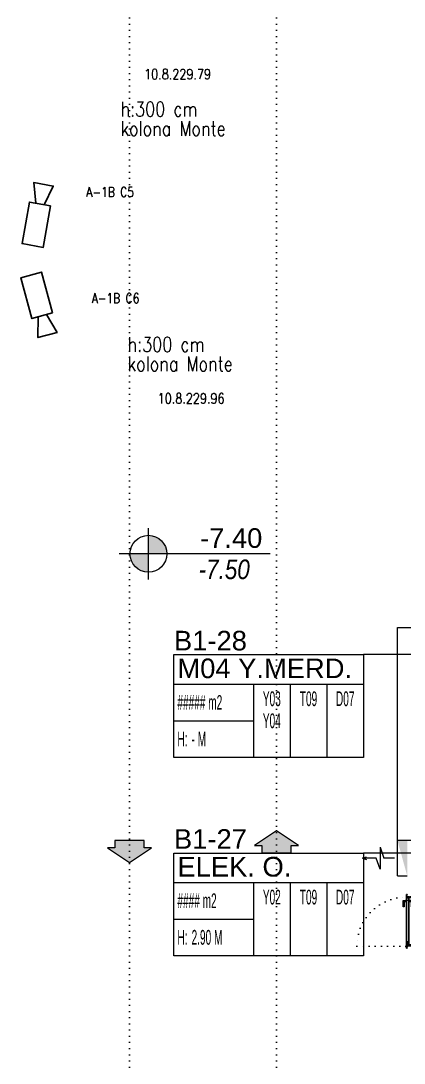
# Model space of a CAD drawing. Header units: metres. Extents: x -13933 to 152404, y -7861 to 21912.
# Drawn here: x 63650 to 64434, y 1591 to 3718 of the extents above; entities that cross this region are included whole.
import ezdxf
from ezdxf.enums import TextEntityAlignment as Align

# ---------------------------------------------------------------- set-up
doc = ezdxf.new("R2010")
doc.units = ezdxf.units.M
doc.header["$LTSCALE"] = 100
doc.header["$MEASUREMENT"] = 0
doc.linetypes.add('DOT2', pattern=[0.125, 0, -0.125])
doc.linetypes.add('HIDDEN', pattern=[0.375, 0.25, -0.125])
doc.layers.get('0').update_dxf_attribs({"color": 9, "lineweight": 9})
for name, color, linetype, lineweight in [('01', 9, 'Continuous', 9), ('06B', 9, 'Continuous', 9), ('06D', 9, 'Continuous', 9), ('10', 9, 'Continuous', 9), ('20', 9, 'DOT2', 9), ('21', 9, 'Continuous', 9), ('21_mahal200', 9, 'Continuous', 9), ('32-ekipman', 9, 'Continuous', 9), ('E-DAHİLİ KAMERA', 7, 'Continuous', 30), ('E-YAZI', 7, 'Continuous', 30)]:
    doc.layers.add(name, color=color, linetype=linetype, lineweight=lineweight)
doc.styles.add('Arial', font='arial.ttf', dxfattribs={"height": 2.5})
doc.styles.add('E-YAZI', font='txttw.shx')
doc.styles.add('MuuM_TEXT-ITALIC', font='ARIALNI.TTF')
doc.styles.add('MuuM_TEXT-STANDART', font='ARIALN.TTF')
doc.dimstyles.new('MuuM_DIM200', dxfattribs={"dimscale": 20, "dimtxt": 2, "dimasz": 1, "dimexe": 1, "dimexo": 1, "dimgap": 1, "dimtad": 1, "dimdec": 1, "dimrnd": 0.5, "dimdsep": 46, "dimtxsty": 'MuuM_TEXT-STANDART', "dimblk": 'ARCHTICK', "dimcen": 0, "dimdle": 0.15, "dimclrd": 256, "dimclre": 256, "dimclrt": 256, "dimadec": 0, "dimazin": 0, "dimtfac": 5, "dimtdec": 1, "dimtix": 1, "dimtmove": 2, "dimatfit": 3, "dimldrblk": 'DOT', "dimfxl": 3, "dimfxlon": 1, "dimtolj": 1, "dimlwd": -1, "dimlwe": -1, "dimarcsym": 0})

# ---------------------------------------------------------------- blocks, each defined once
blk = doc.blocks.new('100_DAHİLİ KAMERA')
at = {"layer": 'E-DAHİLİ KAMERA', "color": 4}
blk.add_lwpolyline([(4.31, -1.1), (4.31, 1.1), (0, 1.1), (0, -1.1)], close=True, dxfattribs=at)
blk.add_lwpolyline([(4.31, 0.44), (6.35, 1.02), (6.35, -1.02), (4.31, -0.44)], dxfattribs=at)
blk = doc.blocks.new('1.bod.mimari.elk')
at = {"layer": '01'}
blk.add_lwpolyline([(8420, -6585), (8420, -6500), (8420, -6460), (8420, -6150), (9220, -6150), (9220, -6190), (8470, -6190), (8470, -6460), (9015, -6460), (9015, -6545), (9220, -6545), (9220, -6585), (8975, -6585), (8975, -6500), (8470, -6500)], dxfattribs=at)
blk = doc.blocks.new('0_elevationtarget-p-bk')
h = blk.add_hatch(color=250)
h.paths.add_polyline_path([(1.88, 0, 0.414214), (0, 1.88), (0, 0)])
h.paths.add_polyline_path([(0, 0), (-1.88, 0, 0.414214), (0, -1.88)])
blk.add_line((0, -2.62), (0, 2.62))
blk.add_lwpolyline([(12.45, 0), (-3, 0)])
blk.add_circle((0, 0), 1.88)
at = {"style": 'Arial'}
blk.add_attdef('BITMISKOT', text='', height=2, dxfattribs=at).set_placement((4.5, 0), align=Align.BOTTOM_LEFT)
at = {"style": 'MuuM_TEXT-ITALIC'}
blk.add_attdef('FINISHINGFLOORLEVEL', text='', height=2, dxfattribs=at).set_placement((4.5, -0.59), align=Align.TOP_LEFT)
blk = doc.blocks.new('gr-p-barel kilitli kapı kolu')
at = {"flags": 128}
for points in [[(-0.9, 0.8), (-0.9, 4.9), (-11.7, 4.9), (-11.7, 6.7), (0.9, 6.7), (0.9, 0.8)], [(-0.8, 5), (0.8, 6.6)]]:
    blk.add_lwpolyline(points, dxfattribs=at)
blk.add_lwpolyline([(-2.75, 0), (-2.75, 0.7), (2.75, 0.7), (2.75, 0)])
blk.add_lwpolyline([(-1.3, 0.7), (1.3, 0.7), (1.3, 0.8), (-1.3, 0.8)], close=True)
blk = doc.blocks.new('prf-scr2')
at = {"linetype": 'DOT2', "ltscale": 10}
blk.add_line((0, 0.2), (0, -1.1), dxfattribs=at)
for p, q in [((-0.1, -0.2), (0.1, -0.3)), ((0.1, -0.2), (-0.1, -0.2)), ((0.1, -0.3), (-0.1, -0.3)), ((-0.1, -0.3), (0.1, -0.4)), ((0.1, -0.4), (-0.1, -0.4)), ((0.1, -0.5), (-0.1, -0.4)), ((-0.1, -0.4), (0.1, -0.4)), ((0.1, -0.6), (-0.1, -0.5)), ((-0.1, -0.5), (0.1, -0.5)), ((-0.1, -0.6), (0.1, -0.7)), ((0.1, -0.6), (-0.1, -0.6)), ((-0.1, -0.6), (0.1, -0.6)), ((-0.1, -0.7), (0.1, -0.8)), ((0.1, -0.7), (-0.1, -0.7)), ((-0.1, -0.8), (0.1, -0.8)), ((0.1, -0.8), (-0.1, -0.8)), ((0.1, -0.2), (0, -0.1)), ((0, -0.2), (0.1, -0.2))]:
    blk.add_line(p, q)
blk.add_lwpolyline([(0.2, 0), (-0.2, 0), (-0.2, 0), (-0.1, -0.1), (0.1, -0.1), (0.2, 0), (0.2, 0)], close=True)
for points in [[(0.2, 0), (-0.2, 0)], [(-0.1, -0.1), (-0.1, -0.2), (-0.1, -0.2), (-0.1, -0.2), (-0.1, -0.2), (-0.1, -0.3), (-0.1, -0.3), (-0.1, -0.3), (-0.1, -0.3), (-0.1, -0.4), (-0.1, -0.4), (-0.1, -0.4), (-0.1, -0.4), (-0.1, -0.4), (-0.1, -0.5), (-0.1, -0.5), (-0.1, -0.5), (-0.1, -0.5), (-0.1, -0.5), (-0.1, -0.5), (-0.1, -0.6), (-0.1, -0.6), (-0.1, -0.6), (-0.1, -0.6), (-0.1, -0.6), (-0.1, -0.7), (-0.1, -0.7), (-0.1, -0.7), (-0.1, -0.7), (-0.1, -0.7), (-0.1, -0.8), (-0.1, -0.8), (-0.1, -0.8), (-0.1, -0.8), (0, -0.9), (0, -0.9), (0, -0.9), (0.1, -0.8), (0.1, -0.8), (0.1, -0.7), (0.1, -0.7), (0.1, -0.7), (0.1, -0.7), (0.1, -0.7), (0.1, -0.7), (0.1, -0.6), (0.1, -0.6), (0.1, -0.6), (0.1, -0.6), (0.1, -0.6), (0.1, -0.5), (0.1, -0.5), (0.1, -0.5), (0.1, -0.5), (0.1, -0.4), (0.1, -0.4), (0.1, -0.4), (0.1, -0.4), (0.1, -0.4), (0.1, -0.3), (0.1, -0.3), (0.1, -0.3), (0.1, -0.3), (0.1, -0.3), (0.1, -0.3), (0.1, -0.2), (0.1, -0.2), (0.1, -0.2), (0.1, -0.2), (0.1, -0.2), (0.1, -0.1)]]:
    blk.add_lwpolyline(points)
blk = doc.blocks.new('K-SAC-01')
at = {"layer": '10'}
for points in [[(-4.6, 16.2, -0.414214), (-4.5, 16.3), (-0.1, 16.3, -0.414214), (0, 16.2), (0, 5.9), (0.2, 5.9), (0.2, 16.2, 0.414214), (-0.1, 16.5), (-4.5, 16.5, 0.414214), (-4.8, 16.2), (-4.8, 15.3, 0.414214), (-4.5, 15), (-3.4, 15), (-3.4, 15.2), (-4.5, 15.2, -0.414214), (-4.6, 15.3)], [(0.2, 10.3, -0.414214), (0.5, 10.6), (1.5, 10.6, -0.414214), (1.8, 10.3), (1.8, 3.9, -0.414214), (1.5, 3.6, -0.414214), (1.2, 3.9), (1.2, 4.8), (0.2, 4.8), (0.2, -1.2, -0.414214), (-0.1, -1.5), (-4.5, -1.5, -0.414214), (-4.8, -1.2), (-4.8, -0.3, -0.414214), (-4.5, 0), (-3.4, 0), (-3.4, -0.2), (-4.5, -0.2, 0.414214), (-4.6, -0.3), (-4.6, -1.2, 0.414214), (-4.5, -1.3), (-0.1, -1.3, 0.414214), (0, -1.2), (0, 5), (1.4, 5), (1.4, 3.9, 0.414214), (1.5, 3.8, 0.414214), (1.6, 3.9), (1.6, 10.3, 0.414214), (1.5, 10.4), (0.5, 10.4, 0.414214), (0.4, 10.3), (0.4, 9.4), (0.2, 9.4)], [(-0.4, -2), (1, -1.4), (1, 1.5), (1.2, 1.5), (1.2, -1.5), (-0.3, -2.2, -14.796002)], [(99.8, 10.3, 0.414214), (99.5, 10.6), (98.5, 10.6, 0.414214), (98.2, 10.3), (98.2, 3.9, 0.414214), (98.5, 3.6, 0.414214), (98.8, 3.9), (98.8, 4.8), (99.8, 4.8), (99.8, -1.2, 0.414214), (100.1, -1.5), (104.5, -1.5, 0.414214), (104.8, -1.2), (104.8, -0.3, 0.414214), (104.5, 0), (103.4, 0), (103.4, -0.2), (104.5, -0.2, -0.414214), (104.6, -0.3), (104.6, -1.2, -0.414214), (104.5, -1.3), (100.1, -1.3, -0.414214), (100, -1.2), (100, 5), (98.6, 5), (98.6, 3.9, -0.414214), (98.5, 3.8, -0.414214), (98.4, 3.9), (98.4, 10.3, -0.414214), (98.5, 10.4), (99.5, 10.4, -0.414214), (99.6, 10.3), (99.6, 9.4), (99.8, 9.4)], [(104.6, 16.2, 0.414214), (104.5, 16.3), (100.1, 16.3, 0.414214), (100, 16.2), (100, 5.9), (99.8, 5.9), (99.8, 16.2, -0.414214), (100.1, 16.5), (104.5, 16.5, -0.414214), (104.8, 16.2), (104.8, 15.3, -0.414214), (104.5, 15), (103.4, 15), (103.4, 15.2), (104.5, 15.2, 0.414214), (104.6, 15.3)]]:
    blk.add_lwpolyline(points, format="xyb", close=True, dxfattribs=at)
for points in [[(98.8, 0.1), (98.8, 2.1), (99.1, 2.1), (99.1, 3.2), (1.5, 3.2), (1.5, 2.1), (1.8, 2.1), (1.8, 0.1), (1.5, 0.1), (1.5, 1.9), (1.2, 1.9), (1.2, 3.5), (99.4, 3.5), (99.4, 1.9), (99.1, 1.9), (99.1, 0.1)], [(98.8, 2.1), (98.8, 0.1), (99.4, 0.1), (99.4, -1.5), (1.2, -1.5), (1.2, 0.1), (1.8, 0.1), (1.8, 2.1), (2.1, 2.1), (2.1, -0.1), (1.5, -0.1), (1.5, -1.2), (99.1, -1.2), (99.1, -0.1), (98.5, -0.1), (98.5, 2.1), (98.8, 2.1)]]:
    blk.add_lwpolyline(points, dxfattribs=at)
for points in [[(2.1, 3), (8.1, 3), (8.1, -1), (2.1, -1)], [(2.4, 2.7), (7.8, 2.7), (7.8, -0.7), (2.4, -0.7)], [(98.5, 3), (92.5, 3), (92.5, -1), (98.5, -1)], [(98.2, 2.7), (92.8, 2.7), (92.8, -0.7), (98.2, -0.7)]]:
    blk.add_lwpolyline(points, close=True, dxfattribs=at)
blk.add_circle((-0.9, -2.5), 0.55, dxfattribs=at)
at = {"layer": '20', "linetype": 'HIDDEN'}
for points in [[(-0.2, -1.3), (-0.2, 0), (-1.7, 0), (-1.7, -1.3)], [(-0.4, -2), (-0.4, -0.2), (-1.5, -0.2), (-1.5, -2)]]:
    blk.add_lwpolyline(points, dxfattribs=at)
at = {"layer": '20'}
blk.add_lwpolyline([(-0.9, -2.5), (-0.9, -102.9)], dxfattribs=at)
blk.add_arc((-0.9, -2.5), 100.4, 270, 1.5131, dxfattribs=at)
at = {"layer": '06B'}
blk.add_blockref('gr-p-barel kilitli kapı kolu', (91.4, 3.5), dxfattribs=at)
at = {"layer": '06B', "xscale": -1, "rotation": 180}
blk.add_blockref('gr-p-barel kilitli kapı kolu', (91.4, -1.5), dxfattribs=at)
at = {"layer": '10', "xscale": -1, "rotation": 90}
blk.add_blockref('prf-scr2', (1.5, 1), dxfattribs=at)
at = {"layer": '10', "rotation": 270}
blk.add_blockref('prf-scr2', (99.1, 1.2), dxfattribs=at)
blk = doc.blocks.new('YD-72-20')
at = {"linetype": 'Continuous'}
for p, q in [((0, 0.714), (-0.028, 0.634)), ((0, 0.714), (0.028, 0.634)), ((0, 0.434), (0, 0.714)), ((0.225, 0.355), (0, 0.434)), ((-0.225, 0.355), (0.225, 0.355)), ((-0.225, 0.355), (0, 0.276)), ((0, 0.058), (0, 0.276)), ((0.36, 0), (-0.36, 0)), ((0.36, 0), (0.36, -0.2))]:
    blk.add_line(p, q, dxfattribs=at)
blk.add_solid([(0.36, -0.2), (-0.36, 0), (-0.36, -0.2)])
blk = doc.blocks.new('b1 yan.dol')
at = {"xscale": -100, "yscale": 100, "zscale": 100, "rotation": 90}
blk.add_blockref('YD-72-20', (64420, -17502.4), dxfattribs=at)
blk = doc.blocks.new('0_arrow1')
blk.add_hatch(color=254).paths.add_polyline_path([(0, 0), (-22.5, -15), (-15, -15), (-15, -22.5), (15, -22.5), (15, -15), (22.5, -15)])
at = {"linetype": 'ByBlock', "lineweight": -2}
blk.add_lwpolyline([(15, -22.5), (-15, -22.5), (-15, -15), (-22.5, -15), (0, 0), (22.5, -15), (15, -15)], close=True, dxfattribs=at)
blk.add_point((0, 0))
blk = doc.blocks.new('_ArchTick')
at = {"color": 0, "linetype": 'ByBlock', "const_width": 0.15}
blk.add_lwpolyline([(-0.5, -0.5), (0.5, 0.5)], dxfattribs=at)
blk = doc.blocks.new('_Dot')
at = {"color": 0, "linetype": 'ByBlock', "lineweight": -2}
blk.add_line((-0.5, 0), (-1, 0), dxfattribs=at)
at = {"color": 0, "linetype": 'ByBlock', "const_width": 0.5}
blk.add_lwpolyline([(-0.25, 0, 1), (0.25, 0, 1)], format="xyb", close=True, dxfattribs=at)
blk = doc.blocks.new('0_roomno2')
blk.add_lwpolyline([(19.38, -10.5), (0, -10.5), (0, 0), (19.38, 0)], close=True)
for points in [[(0, -3), (19.38, -3)], [(8.12, -3), (8.12, -10.5)], [(11.88, -3), (11.88, -10.5)], [(15.62, -3), (15.62, -10.5)], [(0, -6.75), (8.12, -6.75)]]:
    blk.add_lwpolyline(points)
at = {"style": 'MuuM_TEXT-STANDART', "width": 0.6}
blk.add_text('H:', height=1.5, dxfattribs=at).set_placement((0.35, -8.61), align=Align.MIDDLE_LEFT)
at = {"style": 'Arial'}
blk.add_attdef('ODANO', (0, 1.17), '', height=2, dxfattribs=at)
blk.add_attdef('MEKANADI', text='', height=2, dxfattribs=at).set_placement((0.35, -3), align=Align.BOTTOM_LEFT)
at = {"style": 'MuuM_TEXT-STANDART', "width": 0.6}
for tag, p in [('M2', (0.35, -4.88)), ('TEMIZTAVANYUKSEKLIGI', (1.8, -8.61))]:
    blk.add_attdef(tag, text='', height=1.5, dxfattribs=at).set_placement(p, align=Align.MIDDLE_LEFT)
for tag, p in [('YER01', (10, -4.5)), ('TAVAN01', (13.75, -4.5)), ('DUVAR01', (17.5, -4.5)), ('YER02', (10, -6.75)), ('TAVAN02', (13.75, -6.75)), ('DUVAR02', (17.5, -6.75)), ('YER03', (10, -9)), ('TAVAN03', (13.75, -9)), ('DUVAR03', (17.5, -9))]:
    blk.add_attdef(tag, text='', height=1.5, dxfattribs=at).set_placement(p, align=Align.MIDDLE_CENTER)
blk = doc.blocks.new('1.bod.mimari1.elk')
at = {"layer": '01'}
blk.add_lwpolyline([(8420, -6500), (8420, -6500), (8420, -6460), (8420, -6150), (9220, -6150), (9220, -6190), (8470, -6190), (8470, -6460), (9015, -6460), (9015, -6545), (9220, -6545), (9220, -6585), (8975, -6585), (8975, -6500), (8470, -6500), (8470, -6585), (8420, -6585), (8420, -6500)], dxfattribs=at)
at = {"layer": '06D', "linetype": 'DOT2'}
for points in [[(7872.5, -3317.79), (7872.5, -7740, 0.4142136), (8472.5, -8340), (11395.6, -8340)], [(8172.5, -3317.79), (8172.5, -7740, 0.4142136), (8472.5, -8040), (11395.6, -8040)]]:
    blk.add_lwpolyline(points, format="xyb", dxfattribs=at)
at = {"xscale": -1, "rotation": 270}
blk.add_blockref('K-SAC-01', (8440, -6800), dxfattribs=at)
at = {"layer": '06D', "xscale": -2, "yscale": 2, "zscale": 2}
blk.add_blockref('0_arrow1', (8172.5, -6565), dxfattribs=at)
at = {"layer": '06D', "xscale": -2, "yscale": 2, "zscale": 2, "rotation": 180}
blk.add_blockref('0_arrow1', (7872.5, -6630), dxfattribs=at)
at = {"layer": '21', "xscale": 20, "yscale": 20, "zscale": 20}
blk.add_blockref('0_elevationtarget-p-bk', (7910.92, -5999.49), dxfattribs=at).add_auto_attribs({'BITMISKOT': ' -7.40', 'FINISHINGFLOORLEVEL': ' -7.50'})
at = {"layer": '21_mahal200'}
ref = blk.add_blockref('0_roomno2', (7963.21, -6205.5), dxfattribs=dict(at, xscale=20, yscale=20, zscale=20))
ref.add_attrib('ODANO', 'B1-28', (7963.21, -6196.85), dxfattribs={"layer": '0', "height": 40, "style": 'Arial'})
ref.add_attrib('MEKANADI', 'M04 Y.MERD.', dxfattribs={"layer": '0', "height": 40, "style": 'Arial'}).set_placement((7970.21, -6265.5), align=Align.BOTTOM_LEFT)
ref.add_attrib('M2', '##### m2', dxfattribs={"layer": '0', "height": 30, "style": 'MuuM_TEXT-STANDART', "width": 0.6}).set_placement((7970.21, -6303), align=Align.MIDDLE_LEFT)
ref.add_attrib('TEMIZTAVANYUKSEKLIGI', '- M', dxfattribs={"layer": '0', "height": 30, "style": 'MuuM_TEXT-STANDART', "width": 0.6}).set_placement((7999.21, -6377.66), align=Align.MIDDLE_LEFT)
ref.add_attrib('YER01', 'Y03', dxfattribs={"layer": '0', "height": 30, "style": 'MuuM_TEXT-STANDART', "width": 0.6}).set_placement((8163.21, -6295.5), align=Align.MIDDLE_CENTER)
ref.add_attrib('TAVAN01', 'T09', dxfattribs={"layer": '0', "height": 30, "style": 'MuuM_TEXT-STANDART', "width": 0.6}).set_placement((8238.21, -6295.5), align=Align.MIDDLE_CENTER)
ref.add_attrib('DUVAR01', 'D07', dxfattribs={"layer": '0', "height": 30, "style": 'MuuM_TEXT-STANDART', "width": 0.6}).set_placement((8313.21, -6295.5), align=Align.MIDDLE_CENTER)
ref.add_attrib('YER02', 'Y04', dxfattribs={"layer": '0', "height": 30, "style": 'MuuM_TEXT-STANDART', "width": 0.6}).set_placement((8163.21, -6340.5), align=Align.MIDDLE_CENTER)
ref = blk.add_blockref('0_roomno2', (7963.21, -6610.45), dxfattribs=dict(at, xscale=20, yscale=20, zscale=20))
ref.add_attrib('ODANO', 'B1-27', (7963.21, -6601.81), dxfattribs={"layer": '0', "height": 40, "style": 'Arial'})
ref.add_attrib('MEKANADI', 'ELEK. O.', dxfattribs={"layer": '0', "height": 40, "style": 'Arial'}).set_placement((7970.21, -6670.45), align=Align.BOTTOM_LEFT)
ref.add_attrib('M2', '#### m2', dxfattribs={"layer": '0', "height": 30, "style": 'MuuM_TEXT-STANDART', "width": 0.6}).set_placement((7970.21, -6707.95), align=Align.MIDDLE_LEFT)
ref.add_attrib('TEMIZTAVANYUKSEKLIGI', '2.90 M', dxfattribs={"layer": '0', "height": 30, "style": 'MuuM_TEXT-STANDART', "width": 0.6}).set_placement((7999.21, -6782.61), align=Align.MIDDLE_LEFT)
ref.add_attrib('YER01', 'Y02', dxfattribs={"layer": '0', "height": 30, "style": 'MuuM_TEXT-STANDART', "width": 0.6}).set_placement((8163.21, -6700.45), align=Align.MIDDLE_CENTER)
ref.add_attrib('TAVAN01', 'T09', dxfattribs={"layer": '0', "height": 30, "style": 'MuuM_TEXT-STANDART', "width": 0.6}).set_placement((8238.21, -6700.45), align=Align.MIDDLE_CENTER)
ref.add_attrib('DUVAR01', 'D07', dxfattribs={"layer": '0', "height": 30, "style": 'MuuM_TEXT-STANDART', "width": 0.6}).set_placement((8313.21, -6700.45), align=Align.MIDDLE_CENTER)
at = {"layer": '32-ekipman'}
blk.add_blockref('b1 yan.dol', (-56000, 10881.42), dxfattribs=at)
at = {"layer": '21_mahal200'}
for points in [[(8512.63, -6205.5), (8350.71, -6205.5)], [(8512.63, -6610.45), (8350.71, -6610.45)]]:
    blk.add_leader(points, dimstyle='MuuM_DIM200', override={"dimasz": 1, "dimfxl": 10}, dxfattribs=at)

msp = doc.modelspace()

# ---------------------------------------------------------------- block references
at = {"layer": '06D'}
for name in ['1.bod.mimari.elk', '1.bod.mimari1.elk']:
    msp.add_blockref(name, (56000, 8630), dxfattribs=at)
at = {"layer": 'E-DAHİLİ KAMERA', "yscale": 20.00000000000001, "zscale": 20.00000000000001}
for p, xscale, rotation in [((63674.3, 3259.8), 20.00000000000001, 79.92722748968367), ((63671.3, 3199.7), -20.00000000000001, 105.2435638342172)]:
    msp.add_blockref('100_DAHİLİ KAMERA', p, dxfattribs=dict(at, xscale=xscale, rotation=rotation))

# ---------------------------------------------------------------- texts
at = {"layer": 'E-YAZI', "color": 1, "style": 'E-YAZI', "width": 0.8}
for s, p in [('10.8.229.79', (63902.2, 3599.1)), ('10.8.229.96', (63929.9, 2937.2))]:
    msp.add_text(s, height=21, dxfattribs=at).set_placement(p)
at = {"layer": 'E-YAZI', "color": 30, "style": 'E-YAZI', "width": 0.8}
for s, p in [('h:300 cm', (63853.9, 3523.4)), ('kolona Monte', (63853.9, 3483.8)), ('h:300 cm', (63868.4, 3043)), ('kolona Monte', (63868.4, 3003.4))]:
    msp.add_text(s, height=30, dxfattribs=at).set_placement(p)
at = {"layer": 'E-YAZI', "color": 6, "style": 'E-YAZI', "width": 0.8}
for s, p in [('A-1B C5', (63784, 3359)), ('A-1B C6', (63795.1, 3142.3))]:
    msp.add_text(s, height=20, dxfattribs=at).set_placement(p)

doc.saveas('drawing.dxf')
